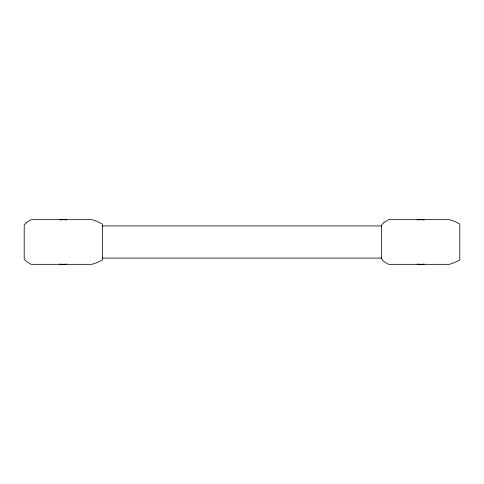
<?xml version="1.0" encoding="UTF-8"?>
<svg xmlns="http://www.w3.org/2000/svg" width="484" height="484" viewBox="0 0 484 484"><rect width="100%" height="100%" fill="white"/><g stroke="black" fill="none" stroke-linecap="round" stroke-linejoin="round"><path stroke-width="0.73" d="M102.384 225.919L381.616 225.919M102.384 258.081L381.616 258.081M66.786 264.064A22.337 22.337 0 0 1 59.798 264.064M59.798 219.936A22.337 22.337 0 0 1 66.786 219.936M424.202 264.064A22.337 22.337 0 0 1 417.214 264.064M417.214 219.936A22.337 22.337 0 0 1 424.202 219.936M26.656 222.344L24.2 225.024L24.2 258.976L26.656 261.656L31.127 264.337L91.887 264.337L97.248 262.552L102.384 259.872L102.384 224.128L97.248 221.448L91.887 219.663L31.127 219.663L26.656 222.344M384.072 222.344L381.616 225.024L381.616 258.976L384.072 261.656L388.543 264.337L449.303 264.337L454.664 262.552L459.8 259.872L459.8 224.128L454.664 221.448L449.303 219.663L388.543 219.663L384.072 222.344"/></g></svg>
